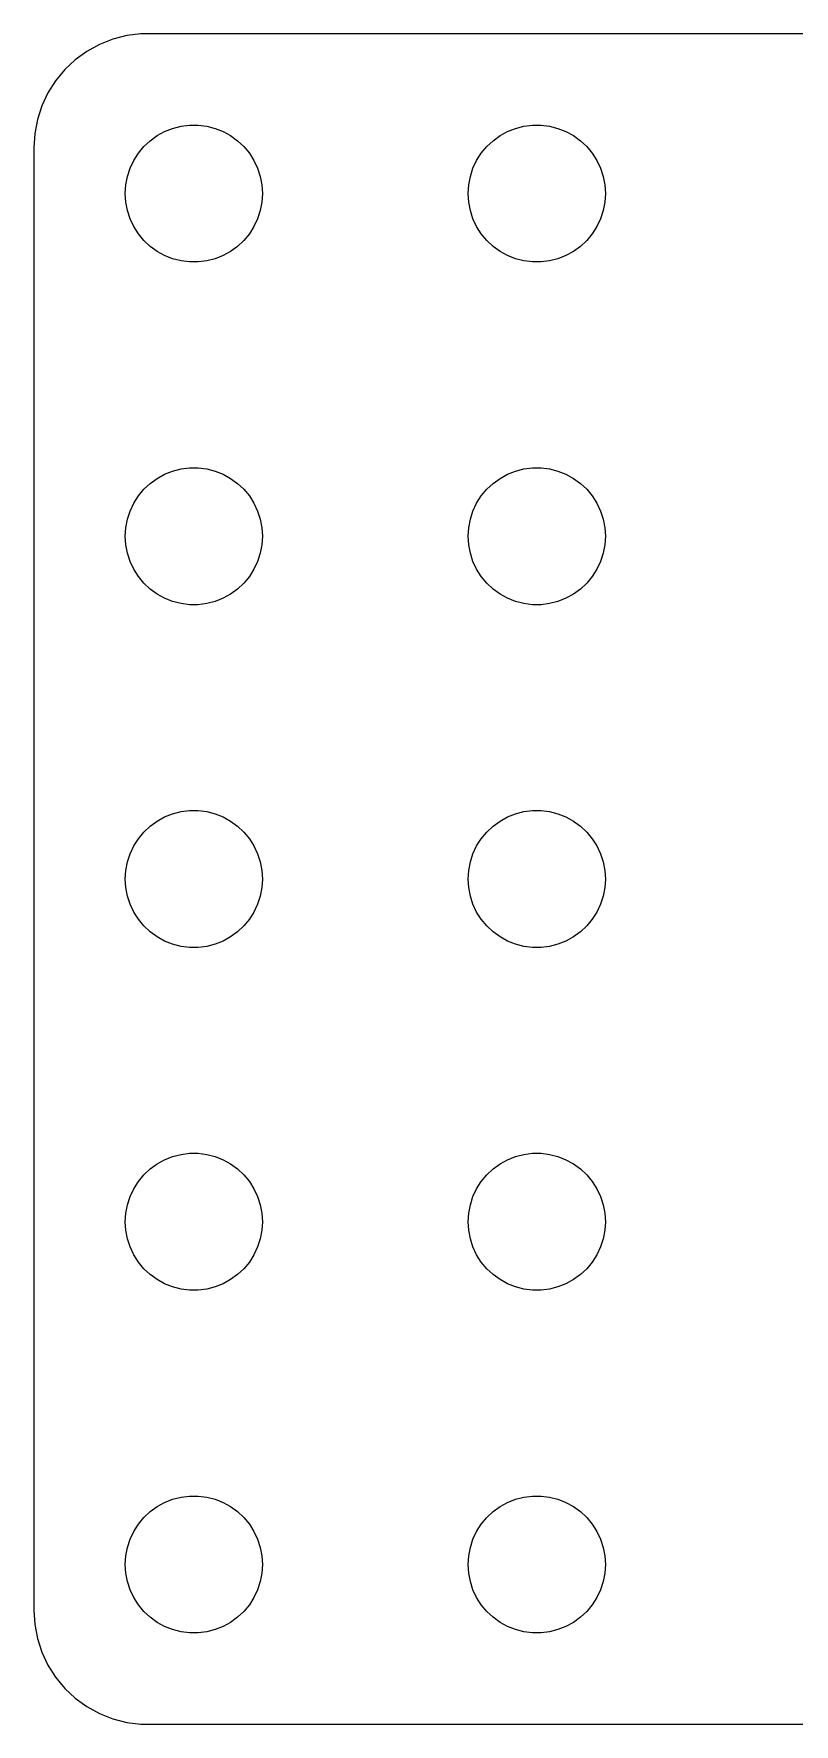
# Model space of a CAD drawing. Header units: metres. Extents: x -37 to 37, y 215 to 541.
# Drawn here: x -37 to -3.7, y 299 to 373 of the extents above; entities that cross this region are included whole.
import ezdxf

# ---------------------------------------------------------------- set-up
doc = ezdxf.new("R2010")
doc.units = ezdxf.units.M

msp = doc.modelspace()

# ---------------------------------------------------------------- linework, layer by layer
for p, q in [((-32.9369, 372.911), (-33.5451, 372.755)), ((-32.3139, 372.99), (-32.9369, 372.911)), ((32.3139, 372.99), (-32.3139, 372.99)), ((-34.6791, 372.222), (-35.1871, 371.853)), ((-34.1289, 372.524), (-34.6791, 372.222)), ((-33.5451, 372.755), (-34.1289, 372.524)), ((-35.6448, 371.423), (-36.0451, 370.939)), ((-35.1871, 371.853), (-35.6448, 371.423)), ((-36.0451, 370.939), (-36.3815, 370.409)), ((-36.3815, 370.409), (-36.6489, 369.841)), ((-36.8429, 369.243), (-36.9606, 368.627)), ((-36.6489, 369.841), (-36.8429, 369.243)), ((-36.9606, 368.627), (-37, 368)), ((-31.9123, 368.312), (-31.6075, 368.533)), ((-31.6075, 368.533), (-31.2773, 368.714)), ((-31.2773, 368.714), (-30.927, 368.853)), ((-30.927, 368.853), (-30.5621, 368.947)), ((-30.5621, 368.947), (-30.1884, 368.994)), ((-30.1884, 368.994), (-29.8116, 368.994)), ((-29.8116, 368.994), (-29.4379, 368.947)), ((-29.4379, 368.947), (-29.0729, 368.853)), ((-29.0729, 368.853), (-28.7227, 368.714)), ((-28.7227, 368.714), (-28.3925, 368.533)), ((-28.3925, 368.533), (-28.0877, 368.312)), ((-16.9123, 368.312), (-16.6075, 368.533)), ((-16.6075, 368.533), (-16.2773, 368.714)), ((-16.2773, 368.714), (-15.927, 368.853)), ((-15.927, 368.853), (-15.5621, 368.947)), ((-15.5621, 368.947), (-15.1884, 368.994)), ((-15.1884, 368.994), (-14.8116, 368.994)), ((-14.8116, 368.994), (-14.4379, 368.947)), ((-14.4379, 368.947), (-14.0729, 368.853)), ((-14.0729, 368.853), (-13.7227, 368.714)), ((-13.7227, 368.714), (-13.3925, 368.533)), ((-13.3925, 368.533), (-13.0877, 368.312)), ((-37, 368), (-37, 304)), ((-32.6289, 367.445), (-32.427, 367.763)), ((-32.427, 367.763), (-32.1869, 368.054)), ((-32.1869, 368.054), (-31.9123, 368.312)), ((-28.0877, 368.312), (-27.8131, 368.054)), ((-27.8131, 368.054), (-27.5729, 367.763)), ((-27.5729, 367.763), (-27.3711, 367.445)), ((-17.6289, 367.445), (-17.427, 367.763)), ((-17.427, 367.763), (-17.1869, 368.054)), ((-17.1869, 368.054), (-16.9123, 368.312)), ((-13.0877, 368.312), (-12.8131, 368.054)), ((-12.8131, 368.054), (-12.5729, 367.763)), ((-12.5729, 367.763), (-12.3711, 367.445)), ((-32.9057, 366.746), (-32.7893, 367.104)), ((-32.7893, 367.104), (-32.6289, 367.445)), ((-27.3711, 367.445), (-27.2107, 367.104)), ((-27.2107, 367.104), (-27.0942, 366.746)), ((-17.9057, 366.746), (-17.7893, 367.104)), ((-17.7893, 367.104), (-17.6289, 367.445)), ((-12.3711, 367.445), (-12.2107, 367.104)), ((-12.2107, 367.104), (-12.0942, 366.746)), ((-33, 366), (-32.9763, 366.376)), ((-32.9763, 366.376), (-32.9057, 366.746)), ((-27.0942, 366.746), (-27.0237, 366.376)), ((-27.0237, 366.376), (-27, 366)), ((-18, 366), (-17.9763, 366.376)), ((-17.9763, 366.376), (-17.9057, 366.746)), ((-12.0942, 366.746), (-12.0237, 366.376)), ((-12.0237, 366.376), (-12, 366)), ((-32.9763, 365.624), (-33, 366)), ((-32.9057, 365.254), (-32.9763, 365.624)), ((-27.0237, 365.624), (-27.0942, 365.254)), ((-27, 366), (-27.0237, 365.624)), ((-17.9763, 365.624), (-18, 366)), ((-17.9057, 365.254), (-17.9763, 365.624)), ((-12.0237, 365.624), (-12.0942, 365.254)), ((-12, 366), (-12.0237, 365.624)), ((-32.7893, 364.896), (-32.9057, 365.254)), ((-32.6289, 364.555), (-32.7893, 364.896)), ((-27.2107, 364.896), (-27.3711, 364.555)), ((-27.0942, 365.254), (-27.2107, 364.896)), ((-17.7893, 364.896), (-17.9057, 365.254)), ((-17.6289, 364.555), (-17.7893, 364.896)), ((-12.2107, 364.896), (-12.3711, 364.555)), ((-12.0942, 365.254), (-12.2107, 364.896)), ((-32.427, 364.237), (-32.6289, 364.555)), ((-32.1869, 363.946), (-32.427, 364.237)), ((-27.5729, 364.237), (-27.8131, 363.946)), ((-27.3711, 364.555), (-27.5729, 364.237)), ((-17.427, 364.237), (-17.6289, 364.555)), ((-17.1869, 363.946), (-17.427, 364.237)), ((-12.5729, 364.237), (-12.8131, 363.946)), ((-12.3711, 364.555), (-12.5729, 364.237)), ((-31.9123, 363.688), (-32.1869, 363.946)), ((-31.6075, 363.467), (-31.9123, 363.688)), ((-31.2773, 363.286), (-31.6075, 363.467)), ((-30.927, 363.147), (-31.2773, 363.286)), ((-28.7227, 363.286), (-29.0729, 363.147)), ((-28.3925, 363.467), (-28.7227, 363.286)), ((-28.0877, 363.688), (-28.3925, 363.467)), ((-27.8131, 363.946), (-28.0877, 363.688)), ((-16.9123, 363.688), (-17.1869, 363.946)), ((-16.6075, 363.467), (-16.9123, 363.688)), ((-16.2773, 363.286), (-16.6075, 363.467)), ((-15.927, 363.147), (-16.2773, 363.286)), ((-13.7227, 363.286), (-14.0729, 363.147)), ((-13.3925, 363.467), (-13.7227, 363.286)), ((-13.0877, 363.688), (-13.3925, 363.467)), ((-12.8131, 363.946), (-13.0877, 363.688)), ((-30.5621, 363.053), (-30.927, 363.147)), ((-30.1884, 363.006), (-30.5621, 363.053)), ((-29.8116, 363.006), (-30.1884, 363.006)), ((-29.4379, 363.053), (-29.8116, 363.006)), ((-29.0729, 363.147), (-29.4379, 363.053)), ((-15.5621, 363.053), (-15.927, 363.147)), ((-15.1884, 363.006), (-15.5621, 363.053)), ((-14.8116, 363.006), (-15.1884, 363.006)), ((-14.4379, 363.053), (-14.8116, 363.006)), ((-14.0729, 363.147), (-14.4379, 363.053)), ((-31.6075, 353.533), (-31.2773, 353.714)), ((-31.2773, 353.714), (-30.927, 353.853)), ((-30.927, 353.853), (-30.5621, 353.947)), ((-30.5621, 353.947), (-30.1884, 353.994)), ((-30.1884, 353.994), (-29.8116, 353.994)), ((-29.8116, 353.994), (-29.4379, 353.947)), ((-29.4379, 353.947), (-29.0729, 353.853)), ((-29.0729, 353.853), (-28.7227, 353.714)), ((-28.7227, 353.714), (-28.3925, 353.533)), ((-16.6075, 353.533), (-16.2773, 353.714)), ((-16.2773, 353.714), (-15.927, 353.853)), ((-15.927, 353.853), (-15.5621, 353.947)), ((-15.5621, 353.947), (-15.1884, 353.994)), ((-15.1884, 353.994), (-14.8116, 353.994)), ((-14.8116, 353.994), (-14.4379, 353.947)), ((-14.4379, 353.947), (-14.0729, 353.853)), ((-14.0729, 353.853), (-13.7227, 353.714)), ((-13.7227, 353.714), (-13.3925, 353.533)), ((-32.427, 352.763), (-32.1869, 353.054)), ((-32.1869, 353.054), (-31.9123, 353.312)), ((-31.9123, 353.312), (-31.6075, 353.533)), ((-28.3925, 353.533), (-28.0877, 353.312)), ((-28.0877, 353.312), (-27.8131, 353.054)), ((-27.8131, 353.054), (-27.5729, 352.763)), ((-17.427, 352.763), (-17.1869, 353.054)), ((-17.1869, 353.054), (-16.9123, 353.312)), ((-16.9123, 353.312), (-16.6075, 353.533)), ((-13.3925, 353.533), (-13.0877, 353.312)), ((-13.0877, 353.312), (-12.8131, 353.054)), ((-12.8131, 353.054), (-12.5729, 352.763)), ((-32.7893, 352.104), (-32.6289, 352.445)), ((-32.6289, 352.445), (-32.427, 352.763)), ((-27.5729, 352.763), (-27.3711, 352.445)), ((-27.3711, 352.445), (-27.2107, 352.104)), ((-17.7893, 352.104), (-17.6289, 352.445)), ((-17.6289, 352.445), (-17.427, 352.763)), ((-12.5729, 352.763), (-12.3711, 352.445)), ((-12.3711, 352.445), (-12.2107, 352.104)), ((-32.9763, 351.376), (-32.9057, 351.746)), ((-32.9057, 351.746), (-32.7893, 352.104)), ((-27.2107, 352.104), (-27.0942, 351.746)), ((-27.0942, 351.746), (-27.0237, 351.376)), ((-17.9763, 351.376), (-17.9057, 351.746)), ((-17.9057, 351.746), (-17.7893, 352.104)), ((-12.2107, 352.104), (-12.0942, 351.746)), ((-12.0942, 351.746), (-12.0237, 351.376)), ((-33, 351), (-32.9763, 351.376)), ((-32.9763, 350.624), (-33, 351)), ((-27.0237, 351.376), (-27, 351)), ((-27, 351), (-27.0237, 350.624)), ((-18, 351), (-17.9763, 351.376)), ((-17.9763, 350.624), (-18, 351)), ((-12.0237, 351.376), (-12, 351)), ((-12, 351), (-12.0237, 350.624)), ((-32.9057, 350.254), (-32.9763, 350.624)), ((-32.7893, 349.896), (-32.9057, 350.254)), ((-27.0942, 350.254), (-27.2107, 349.896)), ((-27.0237, 350.624), (-27.0942, 350.254)), ((-17.9057, 350.254), (-17.9763, 350.624)), ((-17.7893, 349.896), (-17.9057, 350.254)), ((-12.0942, 350.254), (-12.2107, 349.896)), ((-12.0237, 350.624), (-12.0942, 350.254)), ((-32.6289, 349.555), (-32.7893, 349.896)), ((-32.427, 349.237), (-32.6289, 349.555)), ((-32.1869, 348.946), (-32.427, 349.237)), ((-27.5729, 349.237), (-27.8131, 348.946)), ((-27.3711, 349.555), (-27.5729, 349.237)), ((-27.2107, 349.896), (-27.3711, 349.555)), ((-17.6289, 349.555), (-17.7893, 349.896)), ((-17.427, 349.237), (-17.6289, 349.555)), ((-17.1869, 348.946), (-17.427, 349.237)), ((-12.5729, 349.237), (-12.8131, 348.946)), ((-12.3711, 349.555), (-12.5729, 349.237)), ((-12.2107, 349.896), (-12.3711, 349.555)), ((-31.9123, 348.688), (-32.1869, 348.946)), ((-31.6075, 348.467), (-31.9123, 348.688)), ((-31.2773, 348.286), (-31.6075, 348.467)), ((-28.3925, 348.467), (-28.7227, 348.286)), ((-28.0877, 348.688), (-28.3925, 348.467)), ((-27.8131, 348.946), (-28.0877, 348.688)), ((-16.9123, 348.688), (-17.1869, 348.946)), ((-16.6075, 348.467), (-16.9123, 348.688)), ((-16.2773, 348.286), (-16.6075, 348.467)), ((-13.3925, 348.467), (-13.7227, 348.286)), ((-13.0877, 348.688), (-13.3925, 348.467)), ((-12.8131, 348.946), (-13.0877, 348.688)), ((-30.927, 348.147), (-31.2773, 348.286)), ((-30.5621, 348.053), (-30.927, 348.147)), ((-30.1884, 348.006), (-30.5621, 348.053)), ((-29.8116, 348.006), (-30.1884, 348.006)), ((-29.4379, 348.053), (-29.8116, 348.006)), ((-29.0729, 348.147), (-29.4379, 348.053)), ((-28.7227, 348.286), (-29.0729, 348.147)), ((-15.927, 348.147), (-16.2773, 348.286)), ((-15.5621, 348.053), (-15.927, 348.147)), ((-15.1884, 348.006), (-15.5621, 348.053)), ((-14.8116, 348.006), (-15.1884, 348.006)), ((-14.4379, 348.053), (-14.8116, 348.006)), ((-14.0729, 348.147), (-14.4379, 348.053)), ((-13.7227, 348.286), (-14.0729, 348.147)), ((-31.2773, 338.714), (-30.927, 338.853)), ((-30.927, 338.853), (-30.5621, 338.947)), ((-30.5621, 338.947), (-30.1884, 338.994)), ((-30.1884, 338.994), (-29.8116, 338.994)), ((-29.8116, 338.994), (-29.4379, 338.947)), ((-29.4379, 338.947), (-29.0729, 338.853)), ((-29.0729, 338.853), (-28.7227, 338.714)), ((-16.2773, 338.714), (-15.927, 338.853)), ((-15.927, 338.853), (-15.5621, 338.947)), ((-15.5621, 338.947), (-15.1884, 338.994)), ((-15.1884, 338.994), (-14.8116, 338.994)), ((-14.8116, 338.994), (-14.4379, 338.947)), ((-14.4379, 338.947), (-14.0729, 338.853)), ((-14.0729, 338.853), (-13.7227, 338.714)), ((-32.1869, 338.054), (-31.9123, 338.312)), ((-31.9123, 338.312), (-31.6075, 338.533)), ((-31.6075, 338.533), (-31.2773, 338.714)), ((-28.7227, 338.714), (-28.3925, 338.533)), ((-28.3925, 338.533), (-28.0877, 338.312)), ((-28.0877, 338.312), (-27.8131, 338.054)), ((-17.1869, 338.054), (-16.9123, 338.312)), ((-16.9123, 338.312), (-16.6075, 338.533)), ((-16.6075, 338.533), (-16.2773, 338.714)), ((-13.7227, 338.714), (-13.3925, 338.533)), ((-13.3925, 338.533), (-13.0877, 338.312)), ((-13.0877, 338.312), (-12.8131, 338.054)), ((-32.7893, 337.104), (-32.6289, 337.445)), ((-32.6289, 337.445), (-32.427, 337.763)), ((-32.427, 337.763), (-32.1869, 338.054)), ((-27.8131, 338.054), (-27.5729, 337.763)), ((-27.5729, 337.763), (-27.3711, 337.445)), ((-27.3711, 337.445), (-27.2107, 337.104)), ((-17.7893, 337.104), (-17.6289, 337.445)), ((-17.6289, 337.445), (-17.427, 337.763)), ((-17.427, 337.763), (-17.1869, 338.054)), ((-12.8131, 338.054), (-12.5729, 337.763)), ((-12.5729, 337.763), (-12.3711, 337.445)), ((-12.3711, 337.445), (-12.2107, 337.104)), ((-32.9763, 336.376), (-32.9057, 336.746)), ((-32.9057, 336.746), (-32.7893, 337.104)), ((-27.2107, 337.104), (-27.0942, 336.746)), ((-27.0942, 336.746), (-27.0237, 336.376)), ((-17.9763, 336.376), (-17.9057, 336.746)), ((-17.9057, 336.746), (-17.7893, 337.104)), ((-12.2107, 337.104), (-12.0942, 336.746)), ((-12.0942, 336.746), (-12.0237, 336.376)), ((-33, 336), (-32.9763, 336.376)), ((-32.9763, 335.624), (-33, 336)), ((-27.0237, 336.376), (-27, 336)), ((-27, 336), (-27.0237, 335.624)), ((-18, 336), (-17.9763, 336.376)), ((-17.9763, 335.624), (-18, 336)), ((-12.0237, 336.376), (-12, 336)), ((-12, 336), (-12.0237, 335.624)), ((-32.9057, 335.254), (-32.9763, 335.624)), ((-32.7893, 334.896), (-32.9057, 335.254)), ((-27.0942, 335.254), (-27.2107, 334.896)), ((-27.0237, 335.624), (-27.0942, 335.254)), ((-17.9057, 335.254), (-17.9763, 335.624)), ((-17.7893, 334.896), (-17.9057, 335.254)), ((-12.0942, 335.254), (-12.2107, 334.896)), ((-12.0237, 335.624), (-12.0942, 335.254)), ((-32.6289, 334.555), (-32.7893, 334.896)), ((-32.427, 334.237), (-32.6289, 334.555)), ((-27.3711, 334.555), (-27.5729, 334.237)), ((-27.2107, 334.896), (-27.3711, 334.555)), ((-17.6289, 334.555), (-17.7893, 334.896)), ((-17.427, 334.237), (-17.6289, 334.555)), ((-12.3711, 334.555), (-12.5729, 334.237)), ((-12.2107, 334.896), (-12.3711, 334.555)), ((-32.1869, 333.946), (-32.427, 334.237)), ((-31.9123, 333.688), (-32.1869, 333.946)), ((-31.6075, 333.467), (-31.9123, 333.688)), ((-28.0877, 333.688), (-28.3925, 333.467)), ((-27.8131, 333.946), (-28.0877, 333.688)), ((-27.5729, 334.237), (-27.8131, 333.946)), ((-17.1869, 333.946), (-17.427, 334.237)), ((-16.9123, 333.688), (-17.1869, 333.946)), ((-16.6075, 333.467), (-16.9123, 333.688)), ((-13.0877, 333.688), (-13.3925, 333.467)), ((-12.8131, 333.946), (-13.0877, 333.688)), ((-12.5729, 334.237), (-12.8131, 333.946)), ((-31.2773, 333.286), (-31.6075, 333.467)), ((-30.927, 333.147), (-31.2773, 333.286)), ((-30.5621, 333.053), (-30.927, 333.147)), ((-30.1884, 333.006), (-30.5621, 333.053)), ((-29.8116, 333.006), (-30.1884, 333.006)), ((-29.4379, 333.053), (-29.8116, 333.006)), ((-29.0729, 333.147), (-29.4379, 333.053)), ((-28.7227, 333.286), (-29.0729, 333.147)), ((-28.3925, 333.467), (-28.7227, 333.286)), ((-16.2773, 333.286), (-16.6075, 333.467)), ((-15.927, 333.147), (-16.2773, 333.286)), ((-15.5621, 333.053), (-15.927, 333.147)), ((-15.1884, 333.006), (-15.5621, 333.053)), ((-14.8116, 333.006), (-15.1884, 333.006)), ((-14.4379, 333.053), (-14.8116, 333.006)), ((-14.0729, 333.147), (-14.4379, 333.053)), ((-13.7227, 333.286), (-14.0729, 333.147)), ((-13.3925, 333.467), (-13.7227, 333.286)), ((-32.1869, 323.054), (-31.9123, 323.312)), ((-31.9123, 323.312), (-31.6075, 323.533)), ((-31.6075, 323.533), (-31.2773, 323.714)), ((-31.2773, 323.714), (-30.927, 323.853)), ((-30.927, 323.853), (-30.5621, 323.947)), ((-30.5621, 323.947), (-30.1884, 323.994)), ((-30.1884, 323.994), (-29.8116, 323.994)), ((-29.8116, 323.994), (-29.4379, 323.947)), ((-29.4379, 323.947), (-29.0729, 323.853)), ((-29.0729, 323.853), (-28.7227, 323.714)), ((-28.7227, 323.714), (-28.3925, 323.533)), ((-28.3925, 323.533), (-28.0877, 323.312)), ((-28.0877, 323.312), (-27.8131, 323.054)), ((-17.1869, 323.054), (-16.9123, 323.312)), ((-16.9123, 323.312), (-16.6075, 323.533)), ((-16.6075, 323.533), (-16.2773, 323.714)), ((-16.2773, 323.714), (-15.927, 323.853)), ((-15.927, 323.853), (-15.5621, 323.947)), ((-15.5621, 323.947), (-15.1884, 323.994)), ((-15.1884, 323.994), (-14.8116, 323.994)), ((-14.8116, 323.994), (-14.4379, 323.947)), ((-14.4379, 323.947), (-14.0729, 323.853)), ((-14.0729, 323.853), (-13.7227, 323.714)), ((-13.7227, 323.714), (-13.3925, 323.533)), ((-13.3925, 323.533), (-13.0877, 323.312)), ((-13.0877, 323.312), (-12.8131, 323.054)), ((-32.6289, 322.445), (-32.427, 322.763)), ((-32.427, 322.763), (-32.1869, 323.054)), ((-27.8131, 323.054), (-27.5729, 322.763)), ((-27.5729, 322.763), (-27.3711, 322.445)), ((-17.6289, 322.445), (-17.427, 322.763)), ((-17.427, 322.763), (-17.1869, 323.054)), ((-12.8131, 323.054), (-12.5729, 322.763)), ((-12.5729, 322.763), (-12.3711, 322.445)), ((-32.9057, 321.746), (-32.7893, 322.104)), ((-32.7893, 322.104), (-32.6289, 322.445)), ((-27.3711, 322.445), (-27.2107, 322.104)), ((-27.2107, 322.104), (-27.0942, 321.746)), ((-17.9057, 321.746), (-17.7893, 322.104)), ((-17.7893, 322.104), (-17.6289, 322.445)), ((-12.3711, 322.445), (-12.2107, 322.104)), ((-12.2107, 322.104), (-12.0942, 321.746)), ((-33, 321), (-32.9763, 321.376)), ((-32.9763, 321.376), (-32.9057, 321.746)), ((-27.0942, 321.746), (-27.0237, 321.376)), ((-27.0237, 321.376), (-27, 321)), ((-18, 321), (-17.9763, 321.376)), ((-17.9763, 321.376), (-17.9057, 321.746)), ((-12.0942, 321.746), (-12.0237, 321.376)), ((-12.0237, 321.376), (-12, 321)), ((-32.9763, 320.624), (-33, 321)), ((-32.9057, 320.254), (-32.9763, 320.624)), ((-27.0237, 320.624), (-27.0942, 320.254)), ((-27, 321), (-27.0237, 320.624)), ((-17.9763, 320.624), (-18, 321)), ((-17.9057, 320.254), (-17.9763, 320.624)), ((-12.0237, 320.624), (-12.0942, 320.254)), ((-12, 321), (-12.0237, 320.624)), ((-32.7893, 319.896), (-32.9057, 320.254)), ((-32.6289, 319.555), (-32.7893, 319.896)), ((-27.2107, 319.896), (-27.3711, 319.555)), ((-27.0942, 320.254), (-27.2107, 319.896)), ((-17.7893, 319.896), (-17.9057, 320.254)), ((-17.6289, 319.555), (-17.7893, 319.896)), ((-12.2107, 319.896), (-12.3711, 319.555)), ((-12.0942, 320.254), (-12.2107, 319.896)), ((-32.427, 319.237), (-32.6289, 319.555)), ((-32.1869, 318.946), (-32.427, 319.237)), ((-31.9123, 318.688), (-32.1869, 318.946)), ((-27.8131, 318.946), (-28.0877, 318.688)), ((-27.5729, 319.237), (-27.8131, 318.946)), ((-27.3711, 319.555), (-27.5729, 319.237)), ((-17.427, 319.237), (-17.6289, 319.555)), ((-17.1869, 318.946), (-17.427, 319.237)), ((-16.9123, 318.688), (-17.1869, 318.946)), ((-12.8131, 318.946), (-13.0877, 318.688)), ((-12.5729, 319.237), (-12.8131, 318.946)), ((-12.3711, 319.555), (-12.5729, 319.237)), ((-31.6075, 318.467), (-31.9123, 318.688)), ((-31.2773, 318.286), (-31.6075, 318.467)), ((-30.927, 318.147), (-31.2773, 318.286)), ((-30.5621, 318.053), (-30.927, 318.147)), ((-29.0729, 318.147), (-29.4379, 318.053)), ((-28.7227, 318.286), (-29.0729, 318.147)), ((-28.3925, 318.467), (-28.7227, 318.286)), ((-28.0877, 318.688), (-28.3925, 318.467)), ((-16.6075, 318.467), (-16.9123, 318.688)), ((-16.2773, 318.286), (-16.6075, 318.467)), ((-15.927, 318.147), (-16.2773, 318.286)), ((-15.5621, 318.053), (-15.927, 318.147)), ((-14.0729, 318.147), (-14.4379, 318.053)), ((-13.7227, 318.286), (-14.0729, 318.147)), ((-13.3925, 318.467), (-13.7227, 318.286)), ((-13.0877, 318.688), (-13.3925, 318.467)), ((-30.1884, 318.006), (-30.5621, 318.053)), ((-29.8116, 318.006), (-30.1884, 318.006)), ((-29.4379, 318.053), (-29.8116, 318.006)), ((-15.1884, 318.006), (-15.5621, 318.053)), ((-14.8116, 318.006), (-15.1884, 318.006)), ((-14.4379, 318.053), (-14.8116, 318.006)), ((-31.9123, 308.312), (-31.6075, 308.533)), ((-31.6075, 308.533), (-31.2773, 308.714)), ((-31.2773, 308.714), (-30.927, 308.853)), ((-30.927, 308.853), (-30.5621, 308.947)), ((-30.5621, 308.947), (-30.1884, 308.994)), ((-30.1884, 308.994), (-29.8116, 308.994)), ((-29.8116, 308.994), (-29.4379, 308.947)), ((-29.4379, 308.947), (-29.0729, 308.853)), ((-29.0729, 308.853), (-28.7227, 308.714)), ((-28.7227, 308.714), (-28.3925, 308.533)), ((-28.3925, 308.533), (-28.0877, 308.312)), ((-16.9123, 308.312), (-16.6075, 308.533)), ((-16.6075, 308.533), (-16.2773, 308.714)), ((-16.2773, 308.714), (-15.927, 308.853)), ((-15.927, 308.853), (-15.5621, 308.947)), ((-15.5621, 308.947), (-15.1884, 308.994)), ((-15.1884, 308.994), (-14.8116, 308.994)), ((-14.8116, 308.994), (-14.4379, 308.947)), ((-14.4379, 308.947), (-14.0729, 308.853)), ((-14.0729, 308.853), (-13.7227, 308.714)), ((-13.7227, 308.714), (-13.3925, 308.533)), ((-13.3925, 308.533), (-13.0877, 308.312)), ((-32.6289, 307.445), (-32.427, 307.763)), ((-32.427, 307.763), (-32.1869, 308.054)), ((-32.1869, 308.054), (-31.9123, 308.312)), ((-28.0877, 308.312), (-27.8131, 308.054)), ((-27.8131, 308.054), (-27.5729, 307.763)), ((-27.5729, 307.763), (-27.3711, 307.445)), ((-17.6289, 307.445), (-17.427, 307.763)), ((-17.427, 307.763), (-17.1869, 308.054)), ((-17.1869, 308.054), (-16.9123, 308.312)), ((-13.0877, 308.312), (-12.8131, 308.054)), ((-12.8131, 308.054), (-12.5729, 307.763)), ((-12.5729, 307.763), (-12.3711, 307.445)), ((-32.9057, 306.746), (-32.7893, 307.104)), ((-32.7893, 307.104), (-32.6289, 307.445)), ((-27.3711, 307.445), (-27.2107, 307.104)), ((-27.2107, 307.104), (-27.0942, 306.746)), ((-17.9057, 306.746), (-17.7893, 307.104)), ((-17.7893, 307.104), (-17.6289, 307.445)), ((-12.3711, 307.445), (-12.2107, 307.104)), ((-12.2107, 307.104), (-12.0942, 306.746)), ((-33, 306), (-32.9763, 306.376)), ((-32.9763, 306.376), (-32.9057, 306.746)), ((-27.0942, 306.746), (-27.0237, 306.376)), ((-27.0237, 306.376), (-27, 306)), ((-18, 306), (-17.9763, 306.376)), ((-17.9763, 306.376), (-17.9057, 306.746)), ((-12.0942, 306.746), (-12.0237, 306.376)), ((-12.0237, 306.376), (-12, 306)), ((-32.9763, 305.624), (-33, 306)), ((-32.9057, 305.254), (-32.9763, 305.624)), ((-27.0237, 305.624), (-27.0942, 305.254)), ((-27, 306), (-27.0237, 305.624)), ((-17.9763, 305.624), (-18, 306)), ((-17.9057, 305.254), (-17.9763, 305.624)), ((-12.0237, 305.624), (-12.0942, 305.254)), ((-12, 306), (-12.0237, 305.624)), ((-32.7893, 304.896), (-32.9057, 305.254)), ((-32.6289, 304.555), (-32.7893, 304.896)), ((-27.2107, 304.896), (-27.3711, 304.555)), ((-27.0942, 305.254), (-27.2107, 304.896)), ((-17.7893, 304.896), (-17.9057, 305.254)), ((-17.6289, 304.555), (-17.7893, 304.896)), ((-12.2107, 304.896), (-12.3711, 304.555)), ((-12.0942, 305.254), (-12.2107, 304.896)), ((-32.427, 304.237), (-32.6289, 304.555)), ((-32.1869, 303.946), (-32.427, 304.237)), ((-27.5729, 304.237), (-27.8131, 303.946)), ((-27.3711, 304.555), (-27.5729, 304.237)), ((-17.427, 304.237), (-17.6289, 304.555)), ((-17.1869, 303.946), (-17.427, 304.237)), ((-12.5729, 304.237), (-12.8131, 303.946)), ((-12.3711, 304.555), (-12.5729, 304.237)), ((-37, 304), (-36.9606, 303.373)), ((-36.9606, 303.373), (-36.8429, 302.757)), ((-31.9123, 303.688), (-32.1869, 303.946)), ((-31.6075, 303.467), (-31.9123, 303.688)), ((-31.2773, 303.286), (-31.6075, 303.467)), ((-28.3925, 303.467), (-28.7227, 303.286)), ((-28.0877, 303.688), (-28.3925, 303.467)), ((-27.8131, 303.946), (-28.0877, 303.688)), ((-16.9123, 303.688), (-17.1869, 303.946)), ((-16.6075, 303.467), (-16.9123, 303.688)), ((-16.2773, 303.286), (-16.6075, 303.467)), ((-13.3925, 303.467), (-13.7227, 303.286)), ((-13.0877, 303.688), (-13.3925, 303.467)), ((-12.8131, 303.946), (-13.0877, 303.688)), ((-36.8429, 302.757), (-36.6489, 302.159)), ((-30.927, 303.147), (-31.2773, 303.286)), ((-30.5621, 303.053), (-30.927, 303.147)), ((-30.1884, 303.006), (-30.5621, 303.053)), ((-29.8116, 303.006), (-30.1884, 303.006)), ((-29.4379, 303.053), (-29.8116, 303.006)), ((-29.0729, 303.147), (-29.4379, 303.053)), ((-28.7227, 303.286), (-29.0729, 303.147)), ((-15.927, 303.147), (-16.2773, 303.286)), ((-15.5621, 303.053), (-15.927, 303.147)), ((-15.1884, 303.006), (-15.5621, 303.053)), ((-14.8116, 303.006), (-15.1884, 303.006)), ((-14.4379, 303.053), (-14.8116, 303.006)), ((-14.0729, 303.147), (-14.4379, 303.053)), ((-13.7227, 303.286), (-14.0729, 303.147)), ((-36.6489, 302.159), (-36.3815, 301.591)), ((-36.3815, 301.591), (-36.0451, 301.061)), ((-36.0451, 301.061), (-35.6448, 300.577)), ((-35.6448, 300.577), (-35.1871, 300.147)), ((-35.1871, 300.147), (-34.6791, 299.778)), ((-34.6791, 299.778), (-34.1289, 299.476)), ((-34.1289, 299.476), (-33.5451, 299.245)), ((-33.5451, 299.245), (-32.9369, 299.089)), ((-32.9369, 299.089), (-32.3139, 299.01)), ((-32.3139, 299.01), (32.3139, 299.01))]:
    msp.add_line(p, q)

doc.saveas('drawing.dxf')
